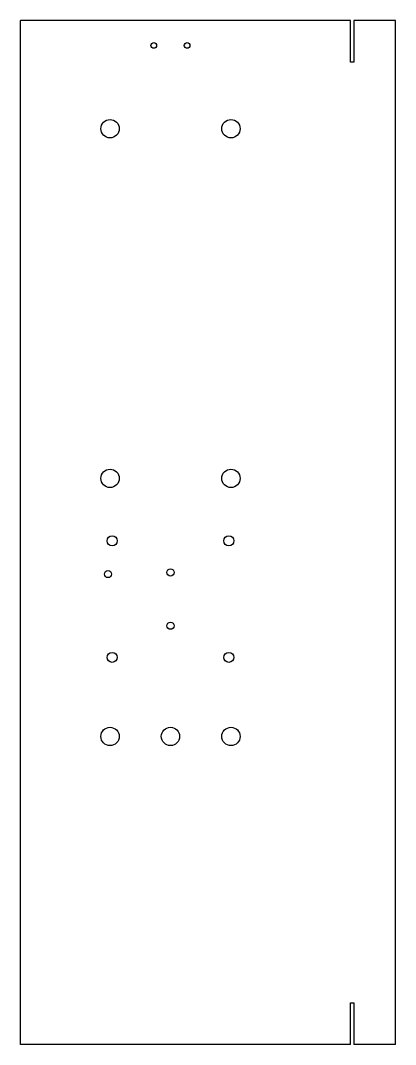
# Model space of a CAD drawing. Header units: millimetres. Extents: x -5 to 445, y -3300 to -2070.
import ezdxf

# ---------------------------------------------------------------- set-up
doc = ezdxf.new("R2010")
doc.units = ezdxf.units.MM

msp = doc.modelspace()

# ---------------------------------------------------------------- linework, layer by layer
at = {"color": 7, "linetype": 'Continuous', "lineweight": 25}
for p, q in [((-5, -3300), (-5, -2070)), ((390.9, -2070), (-5, -2070)), ((390.9, -2120), (390.9, -2070)), ((395, -2070), (395, -2120)), ((445, -2070), (395, -2070)), ((445, -3300), (445, -2070)), ((395, -2120), (390.9, -2120)), ((390.9, -3300), (390.9, -3250)), ((390.9, -3250), (395, -3250)), ((395, -3250), (395, -3300)), ((390.9, -3300), (-5, -3300)), ((445, -3300), (395, -3300))]:
    msp.add_line(p, q, dxfattribs=at)
for centre, radius in [((155, -2100), 3.4), ((195, -2100), 3.4), ((102.5, -2200), 11), ((247.5, -2200), 11), ((102.5, -2620), 11), ((247.5, -2620), 11), ((105, -2695), 6), ((245, -2695), 6), ((175, -2733), 4.25), ((100, -2735), 4.25), ((175, -2797), 4.25), ((105, -2835), 6), ((245, -2835), 6), ((102.5, -2930), 11), ((175, -2930), 11), ((247.5, -2930), 11)]:
    msp.add_circle(centre, radius, dxfattribs=at)

doc.saveas('drawing.dxf')
